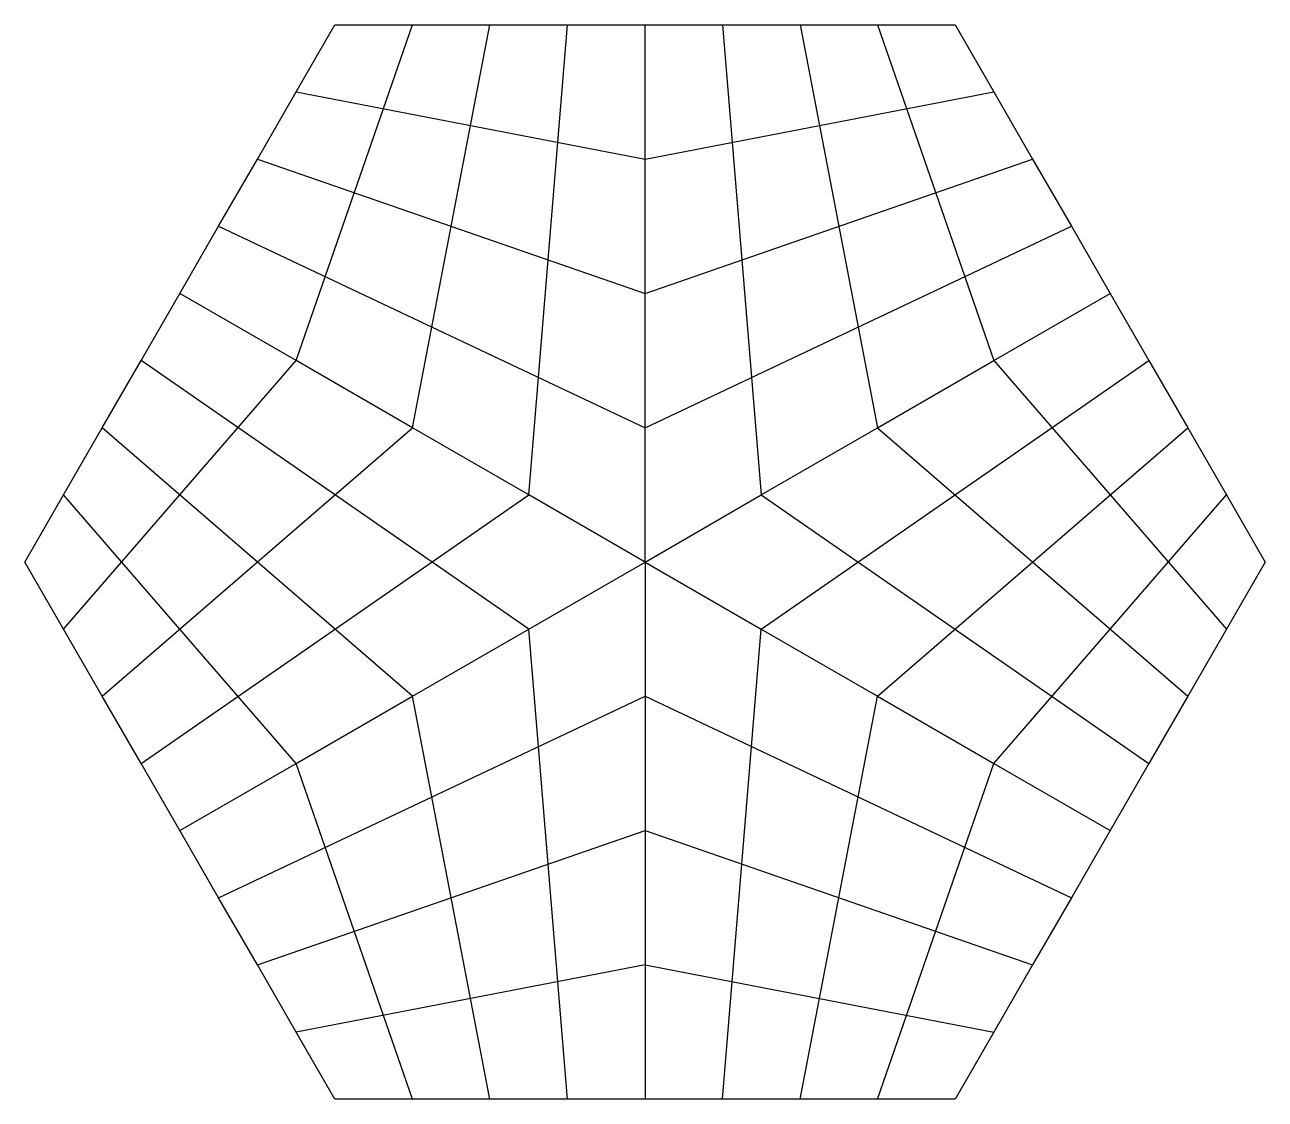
# Model space of a CAD drawing. Header units: millimetres. Extents: x -40 to 40, y -10 to 59.3.
import ezdxf

# ---------------------------------------------------------------- set-up
doc = ezdxf.new("R2010")
doc.units = ezdxf.units.MM
doc.layers.get('0').update_dxf_attribs({"linetype": 'CONTINUOUS'})

msp = doc.modelspace()

# ---------------------------------------------------------------- linework, layer by layer
for p, q in [((-22.5, 54.952), (-20, 59.282)), ((-22.5, 37.631), (-15, 59.282)), ((-20, 59.282), (-15, 59.282)), ((-15, 59.282), (-10, 59.282)), ((-15, 33.301), (-10, 59.282)), ((-10, 59.282), (-5, 59.282)), ((-7.5, 28.971), (-5, 59.282)), ((-5, 59.282), (0, 59.282)), ((0, 59.282), (5, 59.282)), ((0, 50.622), (0, 59.282)), ((5, 59.282), (10, 59.282)), ((5, 59.282), (7.5, 28.971)), ((10, 59.282), (15, 59.282)), ((10, 59.282), (15, 33.301)), ((15, 59.282), (20, 59.282)), ((15, 59.282), (22.5, 37.631)), ((20, 59.282), (22.5, 54.952)), ((-25, 50.622), (-22.5, 54.952)), ((-22.5, 54.952), (0, 50.622)), ((0, 50.622), (22.5, 54.952)), ((22.5, 54.952), (25, 50.622)), ((-27.5, 46.292), (-25, 50.622)), ((-25, 50.622), (0, 41.962)), ((0, 41.962), (0, 50.622)), ((0, 41.962), (25, 50.622)), ((25, 50.622), (27.5, 46.292)), ((-30, 41.962), (-27.5, 46.292)), ((-27.5, 46.292), (0, 33.301)), ((0, 33.301), (27.5, 46.292)), ((27.5, 46.292), (30, 41.962)), ((-32.5, 37.631), (-30, 41.962)), ((-22.5, 37.631), (-30, 41.962)), ((0, 33.301), (0, 41.962)), ((22.5, 37.631), (30, 41.962)), ((30, 41.962), (32.5, 37.631)), ((-37.5, 20.311), (-22.5, 37.631)), ((-35, 33.301), (-32.5, 37.631)), ((-7.5, 20.311), (-32.5, 37.631)), ((-15, 33.301), (-22.5, 37.631)), ((7.5, 20.311), (32.5, 37.631)), ((15, 33.301), (22.5, 37.631)), ((22.5, 37.631), (37.5, 20.311)), ((32.5, 37.631), (35, 33.301)), ((-37.5, 28.971), (-35, 33.301)), ((-15, 15.981), (-35, 33.301)), ((-35, 15.981), (-15, 33.301)), ((-7.5, 28.971), (-15, 33.301)), ((0, 24.641), (0, 33.301)), ((7.5, 28.971), (15, 33.301)), ((15, 15.981), (35, 33.301)), ((15, 33.301), (35, 15.981)), ((35, 33.301), (37.5, 28.971)), ((-40, 24.641), (-37.5, 28.971)), ((-22.5, 11.651), (-37.5, 28.971)), ((-32.5, 11.651), (-7.5, 28.971)), ((0, 24.641), (-7.5, 28.971)), ((0, 24.641), (7.5, 28.971)), ((7.5, 28.971), (32.5, 11.651)), ((22.5, 11.651), (37.5, 28.971)), ((37.5, 28.971), (40, 24.641)), ((-37.5, 20.311), (-40, 24.641)), ((-7.5, 20.311), (0, 24.641)), ((0, 24.641), (7.5, 20.311)), ((0, 24.641), (0, 15.981)), ((40, 24.641), (37.5, 20.311)), ((-35, 15.981), (-37.5, 20.311)), ((-15, 15.981), (-7.5, 20.311)), ((-5, -10), (-7.5, 20.311)), ((5, -10), (7.5, 20.311)), ((7.5, 20.311), (15, 15.981)), ((37.5, 20.311), (35, 15.981)), ((-32.5, 11.651), (-35, 15.981)), ((-27.5, 2.99), (0, 15.981)), ((-22.5, 11.651), (-15, 15.981)), ((-10, -10), (-15, 15.981)), ((0, 15.981), (0, 7.321)), ((0, 15.981), (27.5, 2.99)), ((10, -10), (15, 15.981)), ((15, 15.981), (22.5, 11.651)), ((35, 15.981), (32.5, 11.651)), ((-30, 7.321), (-32.5, 11.651)), ((-30, 7.321), (-22.5, 11.651)), ((-15, -10), (-22.5, 11.651)), ((15, -10), (22.5, 11.651)), ((22.5, 11.651), (30, 7.321)), ((32.5, 11.651), (30, 7.321)), ((-27.5, 2.99), (-30, 7.321)), ((-25, -1.34), (0, 7.321)), ((0, 7.321), (0, -1.34)), ((0, 7.321), (25, -1.34)), ((30, 7.321), (27.5, 2.99)), ((-25, -1.34), (-27.5, 2.99)), ((27.5, 2.99), (25, -1.34)), ((-22.5, -5.67), (-25, -1.34)), ((0, -1.34), (-22.5, -5.67)), ((0, -1.34), (0, -10)), ((0, -1.34), (22.5, -5.67)), ((25, -1.34), (22.5, -5.67)), ((-20, -10), (-22.5, -5.67)), ((22.5, -5.67), (20, -10)), ((-15, -10), (-20, -10)), ((-10, -10), (-15, -10)), ((-5, -10), (-10, -10)), ((0, -10), (-5, -10)), ((5, -10), (0, -10)), ((10, -10), (5, -10)), ((15, -10), (10, -10)), ((20, -10), (15, -10))]:
    msp.add_line(p, q)

doc.saveas('drawing.dxf')
